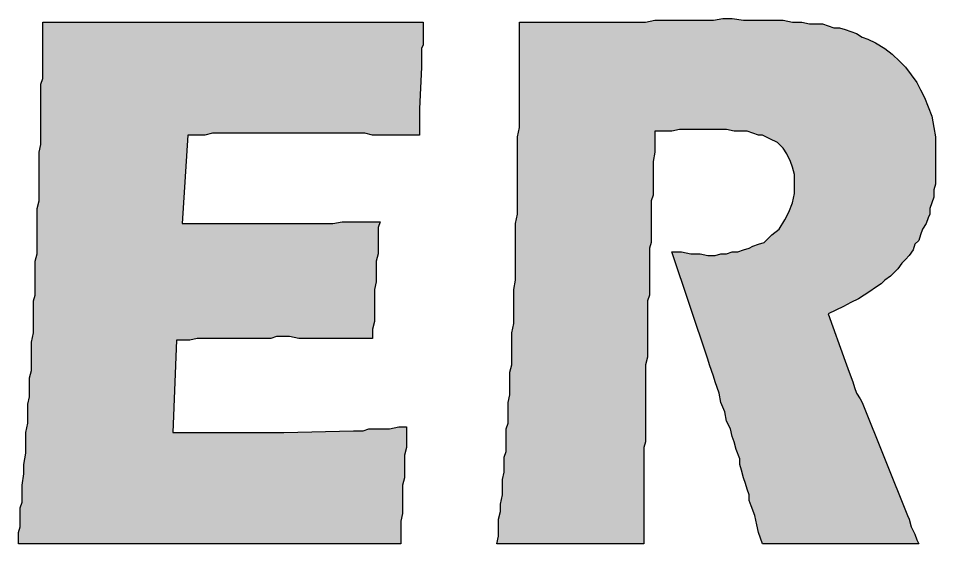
# Model space of a CAD drawing. Extents: x 0 to 3, y 0 to 1.45.
# Drawn here: x 1.8972 to 2.3005, y 0.6432 to 0.8742 of the extents above; entities that cross this region are included whole.
import ezdxf

# ---------------------------------------------------------------- set-up
doc = ezdxf.new("R2010")
doc.units = 0
doc.header["$LTSCALE"] = 10
doc.header["$MEASUREMENT"] = 0
doc.layers.add('BDR-18', color=1, linetype='Continuous')

msp = doc.modelspace()

# ---------------------------------------------------------------- hatches: boundary and pattern name
at = {"layer": 'BDR-18', "linetype": 'ByBlock'}
h = msp.add_hatch(color=256, dxfattribs=at)
h.dxf.hatch_style = 1
h.paths.add_polyline_path([(1.89722, 0.64315), (1.89722, 0.64564), (1.89722, 0.64812), (1.89804, 0.65061), (1.89804, 0.65392), (1.89804, 0.6564), (1.89804, 0.65889), (1.89887, 0.66137), (1.89887, 0.66386), (1.89887, 0.66634), (1.89887, 0.66882), (1.8997, 0.67379), (1.8997, 0.67793), (1.90053, 0.6829), (1.90053, 0.68704), (1.90053, 0.69201), (1.90136, 0.69615), (1.90136, 0.70029), (1.90136, 0.70443), (1.90218, 0.70774), (1.90218, 0.71188), (1.90218, 0.71602), (1.90301, 0.71933), (1.90301, 0.72347), (1.90301, 0.72761), (1.90301, 0.73175), (1.90384, 0.73589), (1.90384, 0.74003), (1.90384, 0.745), (1.90384, 0.74997), (1.90467, 0.75245), (1.90467, 0.75494), (1.90467, 0.75742), (1.90467, 0.75991), (1.90467, 0.76239), (1.90467, 0.76487), (1.90467, 0.76736), (1.9055, 0.77067), (1.9055, 0.77316), (1.9055, 0.77564), (1.9055, 0.77895), (1.9055, 0.78144), (1.9055, 0.78475), (1.9055, 0.78723), (1.9055, 0.79054), (1.90632, 0.79386), (1.90632, 0.79634), (1.90632, 0.79965), (1.90632, 0.80214), (1.90632, 0.80545), (1.90632, 0.80793), (1.90632, 0.81042), (1.90632, 0.8129), (1.90632, 0.81538), (1.90715, 0.8187), (1.90715, 0.82035), (1.90715, 0.82532), (1.90715, 0.82946), (1.90715, 0.8336), (1.90715, 0.83774), (1.90715, 0.84188), (1.90715, 0.84519), (1.90798, 0.84768), (1.90798, 0.85099), (1.90798, 0.85347), (1.90798, 0.85596), (1.90798, 0.85761), (1.90798, 0.87252), (1.91212, 0.87252), (1.91709, 0.87252), (1.92123, 0.87252), (1.9262, 0.87252), (1.92868, 0.87252), (1.93117, 0.87252), (1.93365, 0.87252), (1.93613, 0.87252), (1.93862, 0.87252), (1.9411, 0.87252), (1.94441, 0.87252), (1.9469, 0.87252), (1.94938, 0.87252), (1.95187, 0.87252), (1.95518, 0.87252), (1.95766, 0.87252), (1.96097, 0.87252), (1.96346, 0.87252), (1.96594, 0.87252), (1.96925, 0.87252), (1.97174, 0.87252), (1.97505, 0.87252), (1.97836, 0.87252), (1.98085, 0.87252), (1.98416, 0.87252), (1.98747, 0.87252), (1.98996, 0.87252), (1.99327, 0.87252), (1.99658, 0.87252), (1.99906, 0.87252), (2.00238, 0.87252), (2.00486, 0.87252), (2.00734, 0.87252), (2.01066, 0.87252), (2.01314, 0.87252), (2.01645, 0.87252), (2.01894, 0.87252), (2.02142, 0.87252), (2.0239, 0.87252), (2.02722, 0.87252), (2.0297, 0.87252), (2.03218, 0.87252), (2.03467, 0.87252), (2.03715, 0.87252), (2.03964, 0.87252), (2.04212, 0.87252), (2.04461, 0.87252), (2.04709, 0.87252), (2.04957, 0.87252), (2.05206, 0.87252), (2.05703, 0.87252), (2.06199, 0.87252), (2.06613, 0.87252), (2.0711, 0.87252), (2.07524, 0.87252), (2.07524, 0.86755), (2.07524, 0.86589), (2.07524, 0.86258), (2.07441, 0.86093), (2.07441, 0.85844), (2.07441, 0.85596), (2.07441, 0.85265), (2.07359, 0.83443), (2.07359, 0.83112), (2.07359, 0.82863), (2.07359, 0.82532), (2.07359, 0.82284), (2.06945, 0.82284), (2.06613, 0.82284), (2.06282, 0.82284), (2.05951, 0.82284), (2.0562, 0.82284), (2.05289, 0.82284), (2.04957, 0.82366), (2.04626, 0.82366), (2.04378, 0.82366), (2.04047, 0.82366), (2.03798, 0.82366), (2.03467, 0.82366), (2.03218, 0.82366), (2.0297, 0.82366), (2.02722, 0.82366), (2.02473, 0.82366), (2.02142, 0.82366), (2.01894, 0.82366), (2.01645, 0.82366), (2.0148, 0.82366), (2.00983, 0.82366), (2.00652, 0.82366), (2.0032, 0.82366), (1.99989, 0.82366), (1.99741, 0.82366), (1.99492, 0.82366), (1.99327, 0.82366), (1.99078, 0.82366), (1.9883, 0.82366), (1.98582, 0.82366), (1.9825, 0.82366), (1.97919, 0.82284), (1.97505, 0.82284), (1.97174, 0.82284), (1.96925, 0.78392), (1.97422, 0.78392), (1.97919, 0.78392), (1.98168, 0.78392), (1.98416, 0.78392), (1.98664, 0.78392), (1.98913, 0.78392), (1.99161, 0.78392), (1.9941, 0.78392), (1.99658, 0.78392), (1.99989, 0.78392), (2.00238, 0.78392), (2.00486, 0.78392), (2.00817, 0.78392), (2.01066, 0.78392), (2.01397, 0.78392), (2.01728, 0.78392), (2.01894, 0.78392), (2.02142, 0.78392), (2.0239, 0.78392), (2.02639, 0.78392), (2.0297, 0.78392), (2.03218, 0.78392), (2.0355, 0.78392), (2.03964, 0.78475), (2.04295, 0.78475), (2.04709, 0.78475), (2.05123, 0.78475), (2.0562, 0.78475), (2.05537, 0.78226), (2.05537, 0.77895), (2.05537, 0.77647), (2.05537, 0.77398), (2.05537, 0.77067), (2.05454, 0.76736), (2.05454, 0.76405), (2.05454, 0.76156), (2.05454, 0.75825), (2.05371, 0.75494), (2.05371, 0.75163), (2.05371, 0.74749), (2.05371, 0.74417), (2.05371, 0.74086), (2.05289, 0.73755), (2.05289, 0.73341), (2.04957, 0.73341), (2.04709, 0.73341), (2.04378, 0.73341), (2.04047, 0.73341), (2.03798, 0.73341), (2.0355, 0.73341), (2.03218, 0.73341), (2.0297, 0.73341), (2.02722, 0.73341), (2.02556, 0.73341), (2.02059, 0.73341), (2.01645, 0.73424), (2.01314, 0.73424), (2.01066, 0.73424), (2.00817, 0.73341), (2.00486, 0.73341), (2.00238, 0.73341), (1.99989, 0.73341), (1.99658, 0.73341), (1.9941, 0.73341), (1.99078, 0.73341), (1.9883, 0.73341), (1.98499, 0.73341), (1.9825, 0.73341), (1.97919, 0.73341), (1.97588, 0.73341), (1.97257, 0.73258), (1.97008, 0.73258), (1.96677, 0.73258), (1.96511, 0.69201), (1.98168, 0.69201), (1.98416, 0.69201), (1.98664, 0.69201), (1.98996, 0.69201), (1.9941, 0.69201), (1.99824, 0.69201), (2.00072, 0.69201), (2.0032, 0.69201), (2.00569, 0.69201), (2.00817, 0.69201), (2.01066, 0.69201), (2.01397, 0.69201), (2.04461, 0.69284), (2.04709, 0.69284), (2.04875, 0.69284), (2.05123, 0.69366), (2.05454, 0.69366), (2.05703, 0.69366), (2.06034, 0.69366), (2.06448, 0.69449), (2.06779, 0.69449), (2.06779, 0.69118), (2.06779, 0.68787), (2.06779, 0.68538), (2.06696, 0.68207), (2.06696, 0.67876), (2.06696, 0.67545), (2.06696, 0.67214), (2.06613, 0.66882), (2.06613, 0.66551), (2.06613, 0.66303), (2.06613, 0.65972), (2.06613, 0.6564), (2.06531, 0.65309), (2.06531, 0.64978), (2.06531, 0.64647), (2.06531, 0.64315), (2.06034, 0.64315), (2.0562, 0.64315), (2.05123, 0.64315), (2.04626, 0.64315), (2.04129, 0.64315), (2.03633, 0.64315), (2.03384, 0.64315), (2.03136, 0.64315), (2.02887, 0.64315), (2.02639, 0.64315), (2.0239, 0.64315), (2.02142, 0.64315), (2.01894, 0.64315), (2.01645, 0.64315), (2.01397, 0.64315), (2.01148, 0.64315), (2.009, 0.64315), (2.00569, 0.64315), (2.0032, 0.64315), (2.00072, 0.64315), (1.99824, 0.64315), (1.99575, 0.64315), (1.99244, 0.64315), (1.98996, 0.64315), (1.98747, 0.64315), (1.98499, 0.64315), (1.91875, 0.64315)])
h = msp.add_hatch(color=256, dxfattribs=at)
h.dxf.hatch_style = 1
h.paths.add_polyline_path([(2.10754, 0.64315), (2.10836, 0.64647), (2.10836, 0.65061), (2.10836, 0.65392), (2.10919, 0.65723), (2.10919, 0.66054), (2.11002, 0.66468), (2.11002, 0.668), (2.11002, 0.67131), (2.11085, 0.67462), (2.11085, 0.67793), (2.11085, 0.68124), (2.11168, 0.68373), (2.11168, 0.68704), (2.11168, 0.69035), (2.11168, 0.69366), (2.1125, 0.69615), (2.1125, 0.69946), (2.1125, 0.70277), (2.1125, 0.70526), (2.11333, 0.70857), (2.11333, 0.71188), (2.11333, 0.71519), (2.11333, 0.71851), (2.11416, 0.72182), (2.11416, 0.72513), (2.11416, 0.72927), (2.11416, 0.73258), (2.11416, 0.73589), (2.11499, 0.74003), (2.11499, 0.74335), (2.11499, 0.74749), (2.11499, 0.75163), (2.11499, 0.75494), (2.11582, 0.75908), (2.11582, 0.76322), (2.11582, 0.76736), (2.11582, 0.7715), (2.11582, 0.77564), (2.11582, 0.77978), (2.11582, 0.78392), (2.11664, 0.78806), (2.11664, 0.7922), (2.11664, 0.79634), (2.11664, 0.80048), (2.11664, 0.80462), (2.11664, 0.80876), (2.11664, 0.8129), (2.11664, 0.81787), (2.11664, 0.82201), (2.11747, 0.82615), (2.11747, 0.83029), (2.11747, 0.8336), (2.11747, 0.83774), (2.11747, 0.84188), (2.11747, 0.84519), (2.11747, 0.84851), (2.11747, 0.85182), (2.11747, 0.85513), (2.11747, 0.85844), (2.11747, 0.86175), (2.11747, 0.86424), (2.11747, 0.86755), (2.11747, 0.87003), (2.11747, 0.87252), (2.12244, 0.87252), (2.12658, 0.87252), (2.13072, 0.87252), (2.13486, 0.87252), (2.13817, 0.87252), (2.14148, 0.87252), (2.1448, 0.87252), (2.14811, 0.87252), (2.15142, 0.87252), (2.15391, 0.87252), (2.15805, 0.87252), (2.16136, 0.87252), (2.16467, 0.87252), (2.16881, 0.87252), (2.17295, 0.87252), (2.17709, 0.87335), (2.18123, 0.87335), (2.1862, 0.87335), (2.19034, 0.87335), (2.19448, 0.87335), (2.19862, 0.87335), (2.20276, 0.87335), (2.2069, 0.87417), (2.21104, 0.87417), (2.21601, 0.87335), (2.22015, 0.87335), (2.22512, 0.87335), (2.22926, 0.87335), (2.2334, 0.87335), (2.23754, 0.87252), (2.24168, 0.87252), (2.24499, 0.87169), (2.2483, 0.87169), (2.25078, 0.87169), (2.25327, 0.87086), (2.25575, 0.87003), (2.25824, 0.87003), (2.26072, 0.86921), (2.2632, 0.86838), (2.26569, 0.86755), (2.26817, 0.86589), (2.27066, 0.86507), (2.27397, 0.86341), (2.27811, 0.86093), (2.28142, 0.85844), (2.28473, 0.85513), (2.28722, 0.85265), (2.2897, 0.84933), (2.29219, 0.84602), (2.29384, 0.84271), (2.2955, 0.8394), (2.29715, 0.83526), (2.29881, 0.83112), (2.29964, 0.82615), (2.30047, 0.82201), (2.30047, 0.81952), (2.30047, 0.81704), (2.30047, 0.81456), (2.30047, 0.81207), (2.30047, 0.80959), (2.30047, 0.80628), (2.30047, 0.80379), (2.30047, 0.80131), (2.29964, 0.79882), (2.29964, 0.79551), (2.29881, 0.79303), (2.29798, 0.79054), (2.29798, 0.78806), (2.29715, 0.7864), (2.29633, 0.78392), (2.29467, 0.78144), (2.29384, 0.77895), (2.29301, 0.77647), (2.29136, 0.77481), (2.29053, 0.77233), (2.28887, 0.76984), (2.28722, 0.76819), (2.28556, 0.76653), (2.28391, 0.76405), (2.28225, 0.76239), (2.28059, 0.76073), (2.27811, 0.75908), (2.27645, 0.75742), (2.27397, 0.75577), (2.27148, 0.75411), (2.269, 0.75245), (2.26652, 0.7508), (2.2632, 0.74914), (2.25989, 0.74749), (2.25658, 0.74583), (2.25327, 0.74417), (2.26072, 0.72347), (2.26238, 0.71851), (2.26403, 0.71437), (2.26486, 0.71188), (2.26569, 0.7094), (2.26734, 0.70691), (2.26817, 0.70526), (2.28805, 0.65558), (2.28887, 0.65392), (2.2897, 0.65061), (2.29136, 0.64729), (2.29219, 0.64481), (2.29301, 0.64315), (2.2897, 0.64315), (2.28722, 0.64315), (2.28391, 0.64315), (2.28142, 0.64315), (2.27894, 0.64315), (2.27645, 0.64315), (2.27231, 0.64315), (2.26817, 0.64315), (2.26486, 0.64315), (2.26155, 0.64315), (2.25989, 0.64315), (2.25658, 0.64315), (2.25327, 0.64315), (2.24913, 0.64315), (2.24499, 0.64315), (2.2425, 0.64315), (2.24085, 0.64315), (2.23836, 0.64315), (2.23505, 0.64315), (2.23257, 0.64315), (2.23008, 0.64315), (2.22677, 0.64315), (2.22429, 0.64315), (2.22346, 0.64564), (2.22263, 0.64812), (2.2218, 0.65144), (2.22098, 0.65558), (2.21932, 0.65972), (2.21849, 0.6622), (2.21849, 0.66468), (2.21766, 0.66717), (2.21684, 0.66965), (2.21601, 0.67214), (2.21518, 0.67545), (2.21435, 0.67793), (2.21435, 0.68042), (2.2127, 0.68456), (2.21187, 0.68787), (2.21104, 0.69035), (2.21021, 0.69366), (2.20855, 0.69698), (2.20773, 0.70112), (2.20607, 0.70526), (2.20524, 0.7094), (2.20441, 0.71188), (2.20359, 0.71437), (2.20276, 0.71685), (2.20193, 0.71933), (2.2011, 0.72182), (2.20027, 0.7243), (2.18454, 0.7715), (2.18868, 0.7715), (2.19282, 0.77067), (2.19696, 0.77067), (2.20027, 0.76984), (2.20359, 0.76984), (2.20607, 0.77067), (2.20855, 0.77067), (2.21104, 0.7715), (2.21352, 0.7715), (2.21601, 0.77233), (2.21849, 0.77316), (2.22015, 0.77398), (2.22263, 0.77481), (2.22512, 0.77564), (2.22843, 0.77895), (2.23174, 0.78144), (2.23422, 0.78558), (2.23588, 0.78889), (2.23754, 0.79303), (2.23836, 0.79717), (2.23836, 0.80131), (2.23836, 0.80545), (2.23754, 0.80876), (2.23671, 0.81124), (2.23505, 0.81456), (2.2334, 0.81704), (2.23091, 0.81952), (2.2276, 0.82118), (2.22429, 0.82284), (2.22263, 0.82284), (2.22015, 0.82366), (2.21766, 0.82449), (2.21518, 0.82449), (2.21187, 0.82449), (2.20855, 0.82532), (2.20524, 0.82532), (2.2011, 0.82532), (2.19862, 0.82532), (2.19613, 0.82532), (2.19282, 0.82532), (2.19034, 0.82532), (2.18785, 0.82532), (2.18454, 0.82449), (2.18123, 0.82449), (2.17709, 0.82449), (2.17709, 0.82035), (2.17709, 0.81538), (2.17626, 0.81124), (2.17626, 0.80628), (2.17626, 0.80379), (2.17626, 0.80131), (2.17626, 0.79882), (2.17626, 0.79634), (2.17543, 0.79386), (2.17543, 0.79137), (2.17543, 0.78889), (2.17543, 0.7864), (2.17543, 0.78392), (2.17543, 0.78061), (2.17543, 0.77812), (2.17543, 0.77564), (2.17461, 0.77316), (2.17461, 0.76984), (2.17461, 0.76736), (2.17461, 0.76405), (2.17461, 0.76156), (2.17461, 0.75825), (2.17461, 0.75577), (2.17461, 0.75245), (2.17378, 0.74997), (2.17378, 0.74666), (2.17378, 0.74335), (2.17378, 0.74003), (2.17378, 0.73755), (2.17378, 0.73424), (2.17378, 0.73093), (2.17378, 0.72761), (2.17378, 0.72513), (2.17295, 0.72182), (2.17295, 0.71851), (2.17295, 0.71602), (2.17295, 0.71271), (2.17295, 0.7094), (2.17295, 0.70608), (2.17295, 0.7036), (2.17295, 0.70029), (2.17295, 0.69698), (2.17295, 0.69449), (2.17295, 0.69118), (2.17295, 0.68787), (2.17212, 0.68538), (2.17212, 0.68207), (2.17212, 0.67876), (2.17212, 0.67628), (2.17212, 0.67296), (2.17212, 0.66965), (2.17212, 0.66717), (2.17212, 0.66386), (2.17212, 0.66054), (2.17212, 0.65806), (2.17212, 0.65475), (2.17212, 0.65226), (2.17212, 0.64895), (2.17212, 0.64564), (2.17212, 0.64315), (2.16881, 0.64315), (2.16633, 0.64315), (2.16301, 0.64315), (2.16053, 0.64315), (2.15805, 0.64315), (2.15556, 0.64315), (2.15142, 0.64315), (2.14728, 0.64315), (2.14397, 0.64315), (2.14148, 0.64315), (2.139, 0.64315), (2.13652, 0.64315), (2.13403, 0.64315), (2.13072, 0.64315), (2.12658, 0.64315), (2.12244, 0.64315), (2.12078, 0.64315), (2.1183, 0.64315), (2.11582, 0.64315), (2.11333, 0.64315), (2.11085, 0.64315)])

# ---------------------------------------------------------------- linework, layer by layer
for points in [[(1.89722, 0.64315), (1.89722, 0.64564), (1.89722, 0.64812), (1.89804, 0.65061), (1.89804, 0.65392), (1.89804, 0.6564), (1.89804, 0.65889), (1.89887, 0.66137), (1.89887, 0.66386), (1.89887, 0.66634), (1.89887, 0.66882), (1.8997, 0.67379), (1.8997, 0.67793), (1.90053, 0.6829), (1.90053, 0.68704), (1.90053, 0.69201), (1.90136, 0.69615), (1.90136, 0.70029), (1.90136, 0.70443), (1.90218, 0.70774), (1.90218, 0.71188), (1.90218, 0.71602), (1.90301, 0.71933), (1.90301, 0.72347), (1.90301, 0.72761), (1.90301, 0.73175), (1.90384, 0.73589), (1.90384, 0.74003), (1.90384, 0.745), (1.90384, 0.74997), (1.90467, 0.75245), (1.90467, 0.75494), (1.90467, 0.75742), (1.90467, 0.75991), (1.90467, 0.76239), (1.90467, 0.76487), (1.90467, 0.76736), (1.9055, 0.77067), (1.9055, 0.77316), (1.9055, 0.77564), (1.9055, 0.77895), (1.9055, 0.78144), (1.9055, 0.78475), (1.9055, 0.78723), (1.9055, 0.79054), (1.90632, 0.79386), (1.90632, 0.79634), (1.90632, 0.79965), (1.90632, 0.80214), (1.90632, 0.80545), (1.90632, 0.80793), (1.90632, 0.81042), (1.90632, 0.8129), (1.90632, 0.81538), (1.90715, 0.8187), (1.90715, 0.82035), (1.90715, 0.82532), (1.90715, 0.82946), (1.90715, 0.8336), (1.90715, 0.83774), (1.90715, 0.84188), (1.90715, 0.84519), (1.90798, 0.84768), (1.90798, 0.85099), (1.90798, 0.85347), (1.90798, 0.85596), (1.90798, 0.85761), (1.90798, 0.87252), (1.91212, 0.87252), (1.91709, 0.87252), (1.92123, 0.87252), (1.9262, 0.87252), (1.92868, 0.87252), (1.93117, 0.87252), (1.93365, 0.87252), (1.93613, 0.87252), (1.93862, 0.87252), (1.9411, 0.87252), (1.94441, 0.87252), (1.9469, 0.87252), (1.94938, 0.87252), (1.95187, 0.87252), (1.95518, 0.87252), (1.95766, 0.87252), (1.96097, 0.87252), (1.96346, 0.87252), (1.96594, 0.87252), (1.96925, 0.87252), (1.97174, 0.87252), (1.97505, 0.87252), (1.97836, 0.87252), (1.98085, 0.87252), (1.98416, 0.87252), (1.98747, 0.87252), (1.98996, 0.87252), (1.99327, 0.87252), (1.99658, 0.87252), (1.99906, 0.87252), (2.00238, 0.87252), (2.00486, 0.87252), (2.00734, 0.87252), (2.01066, 0.87252), (2.01314, 0.87252), (2.01645, 0.87252), (2.01894, 0.87252), (2.02142, 0.87252), (2.0239, 0.87252), (2.02722, 0.87252), (2.0297, 0.87252), (2.03218, 0.87252), (2.03467, 0.87252), (2.03715, 0.87252), (2.03964, 0.87252), (2.04212, 0.87252), (2.04461, 0.87252), (2.04709, 0.87252), (2.04957, 0.87252), (2.05206, 0.87252), (2.05703, 0.87252), (2.06199, 0.87252), (2.06613, 0.87252), (2.0711, 0.87252), (2.07524, 0.87252), (2.07524, 0.86755), (2.07524, 0.86589), (2.07524, 0.86258), (2.07441, 0.86093), (2.07441, 0.85844), (2.07441, 0.85596), (2.07441, 0.85265), (2.07359, 0.83443), (2.07359, 0.83112), (2.07359, 0.82863), (2.07359, 0.82532), (2.07359, 0.82284), (2.06945, 0.82284), (2.06613, 0.82284), (2.06282, 0.82284), (2.05951, 0.82284), (2.0562, 0.82284), (2.05289, 0.82284), (2.04957, 0.82366), (2.04626, 0.82366), (2.04378, 0.82366), (2.04047, 0.82366), (2.03798, 0.82366), (2.03467, 0.82366), (2.03218, 0.82366), (2.0297, 0.82366), (2.02722, 0.82366), (2.02473, 0.82366), (2.02142, 0.82366), (2.01894, 0.82366), (2.01645, 0.82366), (2.0148, 0.82366), (2.00983, 0.82366), (2.00652, 0.82366), (2.0032, 0.82366), (1.99989, 0.82366), (1.99741, 0.82366), (1.99492, 0.82366), (1.99327, 0.82366), (1.99078, 0.82366), (1.9883, 0.82366), (1.98582, 0.82366), (1.9825, 0.82366), (1.97919, 0.82284), (1.97505, 0.82284), (1.97174, 0.82284), (1.96925, 0.78392), (1.97422, 0.78392), (1.97919, 0.78392), (1.98168, 0.78392), (1.98416, 0.78392), (1.98664, 0.78392), (1.98913, 0.78392), (1.99161, 0.78392), (1.9941, 0.78392), (1.99658, 0.78392), (1.99989, 0.78392), (2.00238, 0.78392), (2.00486, 0.78392), (2.00817, 0.78392), (2.01066, 0.78392), (2.01397, 0.78392), (2.01728, 0.78392), (2.01894, 0.78392), (2.02142, 0.78392), (2.0239, 0.78392), (2.02639, 0.78392), (2.0297, 0.78392), (2.03218, 0.78392), (2.0355, 0.78392), (2.03964, 0.78475), (2.04295, 0.78475), (2.04709, 0.78475), (2.05123, 0.78475), (2.0562, 0.78475), (2.05537, 0.78226), (2.05537, 0.77895), (2.05537, 0.77647), (2.05537, 0.77398), (2.05537, 0.77067), (2.05454, 0.76736), (2.05454, 0.76405), (2.05454, 0.76156), (2.05454, 0.75825), (2.05371, 0.75494), (2.05371, 0.75163), (2.05371, 0.74749), (2.05371, 0.74417), (2.05371, 0.74086), (2.05289, 0.73755), (2.05289, 0.73341), (2.04957, 0.73341), (2.04709, 0.73341), (2.04378, 0.73341), (2.04047, 0.73341), (2.03798, 0.73341), (2.0355, 0.73341), (2.03218, 0.73341), (2.0297, 0.73341), (2.02722, 0.73341), (2.02556, 0.73341), (2.02059, 0.73341), (2.01645, 0.73424), (2.01314, 0.73424), (2.01066, 0.73424), (2.00817, 0.73341), (2.00486, 0.73341), (2.00238, 0.73341), (1.99989, 0.73341), (1.99658, 0.73341), (1.9941, 0.73341), (1.99078, 0.73341), (1.9883, 0.73341), (1.98499, 0.73341), (1.9825, 0.73341), (1.97919, 0.73341), (1.97588, 0.73341), (1.97257, 0.73258), (1.97008, 0.73258), (1.96677, 0.73258), (1.96511, 0.69201), (1.98168, 0.69201), (1.98416, 0.69201), (1.98664, 0.69201), (1.98996, 0.69201), (1.9941, 0.69201), (1.99824, 0.69201), (2.00072, 0.69201), (2.0032, 0.69201), (2.00569, 0.69201), (2.00817, 0.69201), (2.01066, 0.69201), (2.01397, 0.69201), (2.04461, 0.69284), (2.04709, 0.69284), (2.04875, 0.69284), (2.05123, 0.69366), (2.05454, 0.69366), (2.05703, 0.69366), (2.06034, 0.69366), (2.06448, 0.69449), (2.06779, 0.69449), (2.06779, 0.69118), (2.06779, 0.68787), (2.06779, 0.68538), (2.06696, 0.68207), (2.06696, 0.67876), (2.06696, 0.67545), (2.06696, 0.67214), (2.06613, 0.66882), (2.06613, 0.66551), (2.06613, 0.66303), (2.06613, 0.65972), (2.06613, 0.6564), (2.06531, 0.65309), (2.06531, 0.64978), (2.06531, 0.64647), (2.06531, 0.64315), (2.06034, 0.64315), (2.0562, 0.64315), (2.05123, 0.64315), (2.04626, 0.64315), (2.04129, 0.64315), (2.03633, 0.64315), (2.03384, 0.64315), (2.03136, 0.64315), (2.02887, 0.64315), (2.02639, 0.64315), (2.0239, 0.64315), (2.02142, 0.64315), (2.01894, 0.64315), (2.01645, 0.64315), (2.01397, 0.64315), (2.01148, 0.64315), (2.009, 0.64315), (2.00569, 0.64315), (2.0032, 0.64315), (2.00072, 0.64315), (1.99824, 0.64315), (1.99575, 0.64315), (1.99244, 0.64315), (1.98996, 0.64315), (1.98747, 0.64315), (1.98499, 0.64315), (1.91875, 0.64315)], [(2.10754, 0.64315), (2.10836, 0.64647), (2.10836, 0.65061), (2.10836, 0.65392), (2.10919, 0.65723), (2.10919, 0.66054), (2.11002, 0.66468), (2.11002, 0.668), (2.11002, 0.67131), (2.11085, 0.67462), (2.11085, 0.67793), (2.11085, 0.68124), (2.11168, 0.68373), (2.11168, 0.68704), (2.11168, 0.69035), (2.11168, 0.69366), (2.1125, 0.69615), (2.1125, 0.69946), (2.1125, 0.70277), (2.1125, 0.70526), (2.11333, 0.70857), (2.11333, 0.71188), (2.11333, 0.71519), (2.11333, 0.71851), (2.11416, 0.72182), (2.11416, 0.72513), (2.11416, 0.72927), (2.11416, 0.73258), (2.11416, 0.73589), (2.11499, 0.74003), (2.11499, 0.74335), (2.11499, 0.74749), (2.11499, 0.75163), (2.11499, 0.75494), (2.11582, 0.75908), (2.11582, 0.76322), (2.11582, 0.76736), (2.11582, 0.7715), (2.11582, 0.77564), (2.11582, 0.77978), (2.11582, 0.78392), (2.11664, 0.78806), (2.11664, 0.7922), (2.11664, 0.79634), (2.11664, 0.80048), (2.11664, 0.80462), (2.11664, 0.80876), (2.11664, 0.8129), (2.11664, 0.81787), (2.11664, 0.82201), (2.11747, 0.82615), (2.11747, 0.83029), (2.11747, 0.8336), (2.11747, 0.83774), (2.11747, 0.84188), (2.11747, 0.84519), (2.11747, 0.84851), (2.11747, 0.85182), (2.11747, 0.85513), (2.11747, 0.85844), (2.11747, 0.86175), (2.11747, 0.86424), (2.11747, 0.86755), (2.11747, 0.87003), (2.11747, 0.87252), (2.12244, 0.87252), (2.12658, 0.87252), (2.13072, 0.87252), (2.13486, 0.87252), (2.13817, 0.87252), (2.14148, 0.87252), (2.1448, 0.87252), (2.14811, 0.87252), (2.15142, 0.87252), (2.15391, 0.87252), (2.15805, 0.87252), (2.16136, 0.87252), (2.16467, 0.87252), (2.16881, 0.87252), (2.17295, 0.87252), (2.17709, 0.87335), (2.18123, 0.87335), (2.1862, 0.87335), (2.19034, 0.87335), (2.19448, 0.87335), (2.19862, 0.87335), (2.20276, 0.87335), (2.2069, 0.87417), (2.21104, 0.87417), (2.21601, 0.87335), (2.22015, 0.87335), (2.22512, 0.87335), (2.22926, 0.87335), (2.2334, 0.87335), (2.23754, 0.87252), (2.24168, 0.87252), (2.24499, 0.87169), (2.2483, 0.87169), (2.25078, 0.87169), (2.25327, 0.87086), (2.25575, 0.87003), (2.25824, 0.87003), (2.26072, 0.86921), (2.2632, 0.86838), (2.26569, 0.86755), (2.26817, 0.86589), (2.27066, 0.86507), (2.27397, 0.86341), (2.27811, 0.86093), (2.28142, 0.85844), (2.28473, 0.85513), (2.28722, 0.85265), (2.2897, 0.84933), (2.29219, 0.84602), (2.29384, 0.84271), (2.2955, 0.8394), (2.29715, 0.83526), (2.29881, 0.83112), (2.29964, 0.82615), (2.30047, 0.82201), (2.30047, 0.81952), (2.30047, 0.81704), (2.30047, 0.81456), (2.30047, 0.81207), (2.30047, 0.80959), (2.30047, 0.80628), (2.30047, 0.80379), (2.30047, 0.80131), (2.29964, 0.79882), (2.29964, 0.79551), (2.29881, 0.79303), (2.29798, 0.79054), (2.29798, 0.78806), (2.29715, 0.7864), (2.29633, 0.78392), (2.29467, 0.78144), (2.29384, 0.77895), (2.29301, 0.77647), (2.29136, 0.77481), (2.29053, 0.77233), (2.28887, 0.76984), (2.28722, 0.76819), (2.28556, 0.76653), (2.28391, 0.76405), (2.28225, 0.76239), (2.28059, 0.76073), (2.27811, 0.75908), (2.27645, 0.75742), (2.27397, 0.75577), (2.27148, 0.75411), (2.269, 0.75245), (2.26652, 0.7508), (2.2632, 0.74914), (2.25989, 0.74749), (2.25658, 0.74583), (2.25327, 0.74417), (2.26072, 0.72347), (2.26238, 0.71851), (2.26403, 0.71437), (2.26486, 0.71188), (2.26569, 0.7094), (2.26734, 0.70691), (2.26817, 0.70526), (2.28805, 0.65558), (2.28887, 0.65392), (2.2897, 0.65061), (2.29136, 0.64729), (2.29219, 0.64481), (2.29301, 0.64315), (2.2897, 0.64315), (2.28722, 0.64315), (2.28391, 0.64315), (2.28142, 0.64315), (2.27894, 0.64315), (2.27645, 0.64315), (2.27231, 0.64315), (2.26817, 0.64315), (2.26486, 0.64315), (2.26155, 0.64315), (2.25989, 0.64315), (2.25658, 0.64315), (2.25327, 0.64315), (2.24913, 0.64315), (2.24499, 0.64315), (2.2425, 0.64315), (2.24085, 0.64315), (2.23836, 0.64315), (2.23505, 0.64315), (2.23257, 0.64315), (2.23008, 0.64315), (2.22677, 0.64315), (2.22429, 0.64315), (2.22346, 0.64564), (2.22263, 0.64812), (2.2218, 0.65144), (2.22098, 0.65558), (2.21932, 0.65972), (2.21849, 0.6622), (2.21849, 0.66468), (2.21766, 0.66717), (2.21684, 0.66965), (2.21601, 0.67214), (2.21518, 0.67545), (2.21435, 0.67793), (2.21435, 0.68042), (2.2127, 0.68456), (2.21187, 0.68787), (2.21104, 0.69035), (2.21021, 0.69366), (2.20855, 0.69698), (2.20773, 0.70112), (2.20607, 0.70526), (2.20524, 0.7094), (2.20441, 0.71188), (2.20359, 0.71437), (2.20276, 0.71685), (2.20193, 0.71933), (2.2011, 0.72182), (2.20027, 0.7243), (2.18454, 0.7715), (2.18868, 0.7715), (2.19282, 0.77067), (2.19696, 0.77067), (2.20027, 0.76984), (2.20359, 0.76984), (2.20607, 0.77067), (2.20855, 0.77067), (2.21104, 0.7715), (2.21352, 0.7715), (2.21601, 0.77233), (2.21849, 0.77316), (2.22015, 0.77398), (2.22263, 0.77481), (2.22512, 0.77564), (2.22843, 0.77895), (2.23174, 0.78144), (2.23422, 0.78558), (2.23588, 0.78889), (2.23754, 0.79303), (2.23836, 0.79717), (2.23836, 0.80131), (2.23836, 0.80545), (2.23754, 0.80876), (2.23671, 0.81124), (2.23505, 0.81456), (2.2334, 0.81704), (2.23091, 0.81952), (2.2276, 0.82118), (2.22429, 0.82284), (2.22263, 0.82284), (2.22015, 0.82366), (2.21766, 0.82449), (2.21518, 0.82449), (2.21187, 0.82449), (2.20855, 0.82532), (2.20524, 0.82532), (2.2011, 0.82532), (2.19862, 0.82532), (2.19613, 0.82532), (2.19282, 0.82532), (2.19034, 0.82532), (2.18785, 0.82532), (2.18454, 0.82449), (2.18123, 0.82449), (2.17709, 0.82449), (2.17709, 0.82035), (2.17709, 0.81538), (2.17626, 0.81124), (2.17626, 0.80628), (2.17626, 0.80379), (2.17626, 0.80131), (2.17626, 0.79882), (2.17626, 0.79634), (2.17543, 0.79386), (2.17543, 0.79137), (2.17543, 0.78889), (2.17543, 0.7864), (2.17543, 0.78392), (2.17543, 0.78061), (2.17543, 0.77812), (2.17543, 0.77564), (2.17461, 0.77316), (2.17461, 0.76984), (2.17461, 0.76736), (2.17461, 0.76405), (2.17461, 0.76156), (2.17461, 0.75825), (2.17461, 0.75577), (2.17461, 0.75245), (2.17378, 0.74997), (2.17378, 0.74666), (2.17378, 0.74335), (2.17378, 0.74003), (2.17378, 0.73755), (2.17378, 0.73424), (2.17378, 0.73093), (2.17378, 0.72761), (2.17378, 0.72513), (2.17295, 0.72182), (2.17295, 0.71851), (2.17295, 0.71602), (2.17295, 0.71271), (2.17295, 0.7094), (2.17295, 0.70608), (2.17295, 0.7036), (2.17295, 0.70029), (2.17295, 0.69698), (2.17295, 0.69449), (2.17295, 0.69118), (2.17295, 0.68787), (2.17212, 0.68538), (2.17212, 0.68207), (2.17212, 0.67876), (2.17212, 0.67628), (2.17212, 0.67296), (2.17212, 0.66965), (2.17212, 0.66717), (2.17212, 0.66386), (2.17212, 0.66054), (2.17212, 0.65806), (2.17212, 0.65475), (2.17212, 0.65226), (2.17212, 0.64895), (2.17212, 0.64564), (2.17212, 0.64315), (2.16881, 0.64315), (2.16633, 0.64315), (2.16301, 0.64315), (2.16053, 0.64315), (2.15805, 0.64315), (2.15556, 0.64315), (2.15142, 0.64315), (2.14728, 0.64315), (2.14397, 0.64315), (2.14148, 0.64315), (2.139, 0.64315), (2.13652, 0.64315), (2.13403, 0.64315), (2.13072, 0.64315), (2.12658, 0.64315), (2.12244, 0.64315), (2.12078, 0.64315), (2.1183, 0.64315), (2.11582, 0.64315), (2.11333, 0.64315), (2.11085, 0.64315)]]:
    msp.add_lwpolyline(points, close=True, dxfattribs=at)

doc.saveas('drawing.dxf')
